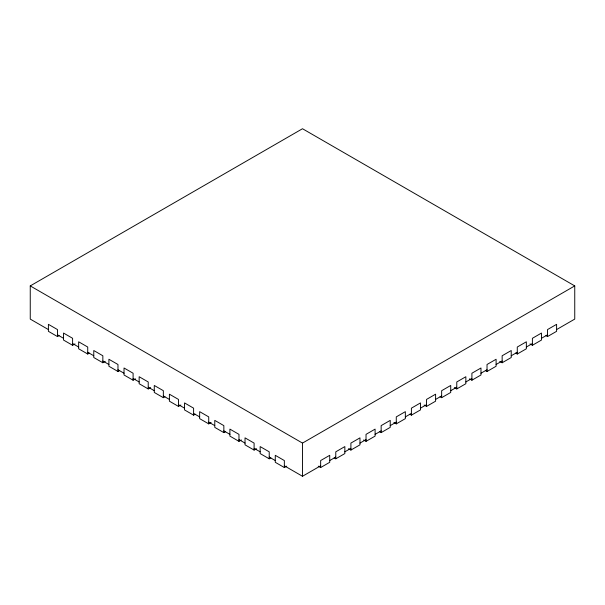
<?xml version="1.0" encoding="UTF-8"?>
<svg xmlns="http://www.w3.org/2000/svg" width="605" height="605" viewBox="0 0 605 605"><rect width="100%" height="100%" fill="white"/><g stroke="black" fill="none" stroke-linecap="round" stroke-linejoin="round"><path stroke-width="0.91" d="M48.4 329.574L30.25 319.092L30.25 285.908L302.5 128.729L574.75 285.908L574.75 319.092L556.6 329.574M57.475 336.554L57.475 329.574L48.4 324.333L48.4 331.321L57.475 336.554L59.071 335.639M72.6 345.289L72.6 338.301L63.525 333.06L63.525 340.048L72.6 345.289L74.99 343.912M87.725 354.023L87.725 347.036L78.65 341.795L78.65 348.782L87.725 354.023L89.321 353.101M102.85 362.75L102.85 355.77L93.775 350.529L93.775 357.517L102.85 362.75L105.24 361.374M117.975 371.485L117.975 364.497L108.9 359.264L108.9 366.244L117.975 371.485L119.571 370.57M133.1 380.22L133.1 373.232L124.025 367.991L124.025 374.979L133.1 380.22L135.49 378.836M148.225 388.947L148.225 381.967L139.15 376.726L139.15 383.714L148.225 388.947L150.615 387.571M163.35 397.682L163.35 390.694L154.275 385.461L154.275 392.441L163.35 397.682L164.946 396.767M178.475 406.416L178.475 399.429L169.4 394.188L169.4 401.175L178.475 406.416L180.865 405.04M193.6 415.151L193.6 408.163L184.525 402.922L184.525 409.91L193.6 415.151L195.196 414.228M208.725 423.878L208.725 416.89L199.65 411.657L199.65 418.637L208.725 423.878L211.115 422.502M223.85 432.613L223.85 425.625L214.775 420.384L214.775 427.372L223.85 432.613L225.446 431.69M238.975 441.348L238.975 434.36L229.9 429.119L229.9 436.107L238.975 441.348L241.365 439.964M254.1 450.075L254.1 443.094L245.025 437.854L245.025 444.834L254.1 450.075L256.49 448.698M269.225 458.809L269.225 451.822L260.15 446.581L260.15 453.568L269.225 458.809L270.821 457.887M30.25 285.908L302.5 443.087L574.75 285.908M284.35 467.544L284.35 460.556L275.275 455.315L275.275 462.303L284.35 467.544L286.74 466.16M284.35 465.797L302.5 476.271L320.65 465.797M329.725 460.556L335.775 457.062M344.85 451.822L350.9 448.328M359.975 443.094L366.025 439.601M375.1 434.36L381.15 430.866M390.225 425.625L396.275 422.131M405.35 416.89L411.4 413.404M420.475 408.163L426.525 404.669M435.6 399.429L441.65 395.935M450.725 390.694L456.775 387.208M465.85 381.967L471.9 378.473M480.975 373.232L487.025 369.738M496.1 364.497L502.15 361.003M511.225 355.77L517.275 352.276M526.35 347.036L532.4 343.542M541.475 338.301L547.525 334.807M320.65 467.544L329.725 462.303L329.725 455.315L320.65 460.556L320.65 467.544L318.26 466.16M335.775 458.809L344.85 453.568L344.85 446.581L335.775 451.822L335.775 458.809L334.179 457.887M350.9 450.075L359.975 444.834L359.975 437.854L350.9 443.094L350.9 450.075L348.51 448.698M366.025 441.348L375.1 436.107L375.1 429.119L366.025 434.36L366.025 441.348L363.635 439.964M381.15 432.613L390.225 427.372L390.225 420.384L381.15 425.625L381.15 432.613L379.554 431.69M396.275 423.878L405.35 418.637L405.35 411.657L396.275 416.89L396.275 423.878L393.885 422.502M411.4 415.151L420.475 409.91L420.475 402.922L411.4 408.163L411.4 415.151L409.804 414.228M426.525 406.416L435.6 401.175L435.6 394.188L426.525 399.429L426.525 406.416L424.135 405.04M441.65 397.682L450.725 392.441L450.725 385.461L441.65 390.694L441.65 397.682L440.054 396.767M456.775 388.947L465.85 383.714L465.85 376.726L456.775 381.967L456.775 388.947L454.385 387.571M471.9 380.22L480.975 374.979L480.975 367.991L471.9 373.232L471.9 380.22L469.51 378.836M487.025 371.485L496.1 366.244L496.1 359.264L487.025 364.497L487.025 371.485L485.429 370.57M502.15 362.75L511.225 357.517L511.225 350.529L502.15 355.77L502.15 362.75L499.76 361.374M517.275 354.023L526.35 348.782L526.35 341.795L517.275 347.036L517.275 354.023L515.679 353.101M532.4 345.289L541.475 340.048L541.475 333.06L532.4 338.301L532.4 345.289L530.01 343.912M547.525 336.554L556.6 331.321L556.6 324.333L547.525 329.574L547.525 336.554L545.929 335.639M57.475 334.807L63.525 338.301M72.6 343.542L78.65 347.036M87.725 352.276L93.775 355.77M102.85 361.003L108.9 364.497M117.975 369.738L124.025 373.232M133.1 378.473L139.15 381.967M148.225 387.208L154.275 390.694M163.35 395.935L169.4 399.429M178.475 404.669L184.525 408.163M193.6 413.404L199.65 416.89M208.725 422.131L214.775 425.625M223.85 430.866L229.9 434.36M238.975 439.601L245.025 443.094M254.1 448.328L260.15 451.822M269.225 457.062L275.275 460.556M302.5 443.087L302.5 476.271"/></g></svg>
